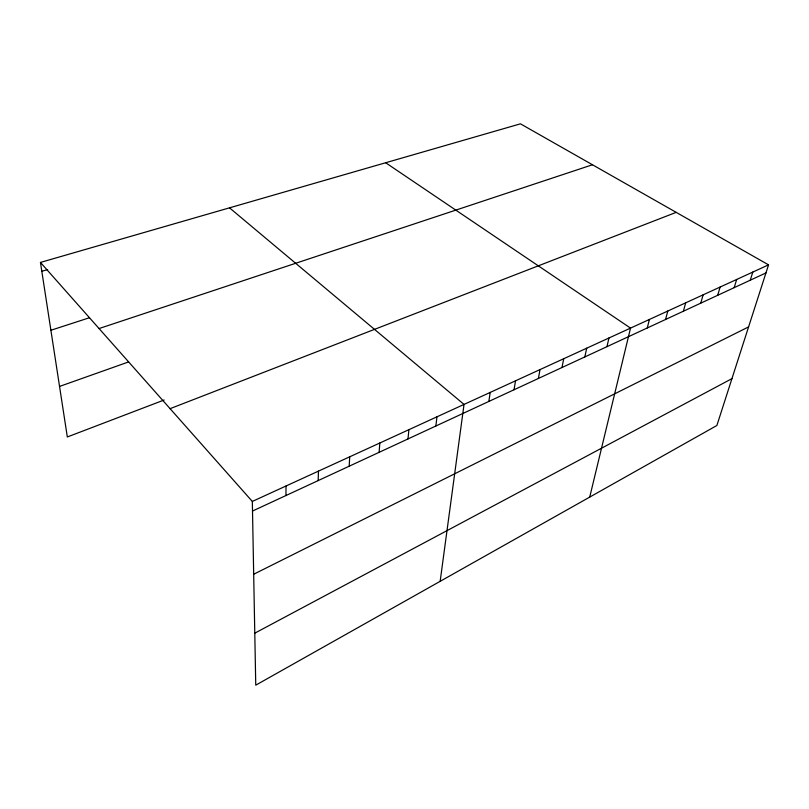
<?xml version="1.0" encoding="UTF-8"?>
<svg xmlns="http://www.w3.org/2000/svg" width="809" height="809" viewBox="0 0 809 809"><rect width="100%" height="100%" fill="white"/><g stroke="black" fill="none" stroke-linecap="round" stroke-linejoin="round"><path stroke-width="1.21" d="M285.951 495.533L286.022 485.997M318.159 480.597L318.463 471.131M349.195 466.206L349.71 456.812M379.128 452.322L379.836 442.998M407.999 438.933L408.899 429.68M435.879 426.009L436.941 416.827M440.157 581.327L464.032 404.419L229.523 207.842M488.838 401.446L490.214 392.416M514.018 389.766L515.535 380.817M538.379 378.47L540.028 369.592M561.972 367.529L563.731 358.721M584.826 356.931L586.697 348.204M606.972 346.656L608.944 338M589.721 497.1L630.524 328.11L385.671 162.751M647.261 327.969L649.415 319.454M665.574 319.474L667.799 311.03M683.403 311.212L685.698 302.829M700.766 303.153L703.132 294.84M717.694 295.305L720.121 287.053M734.188 287.66L736.675 279.469M750.267 280.197L752.815 272.067M768.55 264.856L716.875 425.494L255.755 685.172L252.327 501.438L40.45 262.429L520.45 123.828L768.55 264.856L252.327 501.438M254.784 633.174L731.943 378.642M253.682 574.248L748.588 326.897M252.509 511.045L765.951 272.926M170.082 408.666L676.182 212.352M164.166 399.99L67.329 436.971L40.45 262.429M59.542 386.429L128.591 361.936M99.052 328.545L592.471 164.763M50.896 330.264L89.526 317.715M41.815 271.288L47.66 269.569"/></g></svg>
